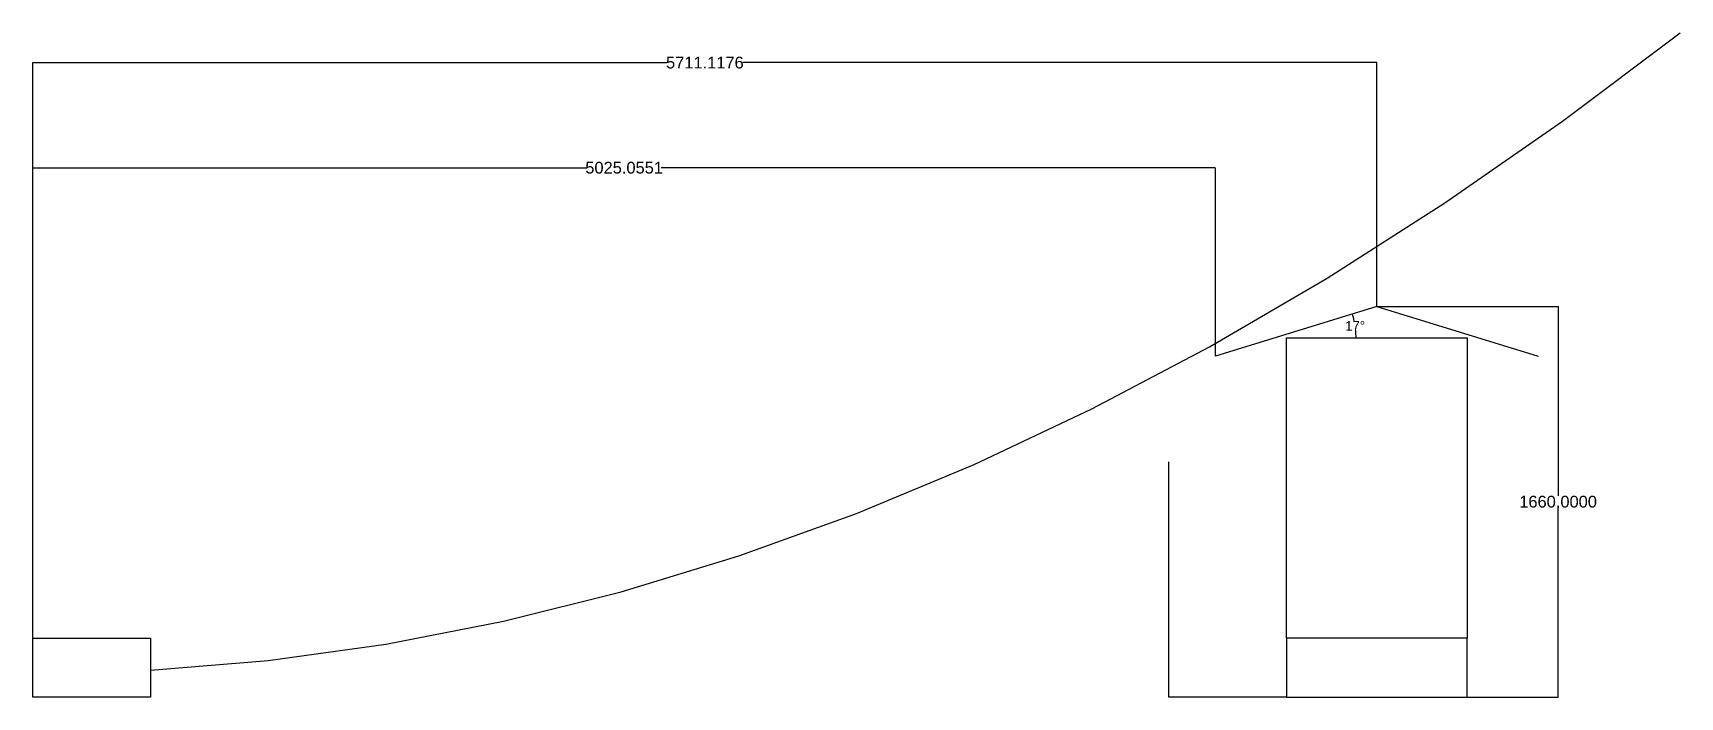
# Model space of a CAD drawing. Header units: inches. Extents: x 0 to 7000, y 0 to 2822.
import ezdxf

# ---------------------------------------------------------------- set-up
doc = ezdxf.new("R2010")
doc.units = ezdxf.units.IN
doc.header["$MEASUREMENT"] = 0
doc.styles.get("Standard").update_dxf_attribs({"font": 'arial.ttf'})
doc.dimstyles.get("Standard").update_dxf_attribs({"dimtxt": 0.18, "dimasz": 0.18, "dimexe": 0.18, "dimexo": 0.0625, "dimgap": 0.09, "dimtad": 0, "dimtih": 1, "dimtoh": 1, "dimdec": 4, "dimzin": 0, "dimdsep": 46, "dimtxsty": 'Standard', "dimcen": 0.09, "dimadec": 0, "dimazin": 0, "dimtfac": 1, "dimtdec": 4, "dimtofl": 0, "dimtmove": 0, "dimatfit": 3, "dimfxl": 1, "dimtolj": 1, "dimtzin": 0, "dimarcsym": 0})

# ---------------------------------------------------------------- blocks, each defined once
blk = doc.blocks.new('*D2')
at = {"color": 0, "lineweight": -2}
for p, q in [((0, 0.1), (0, 2249.6)), ((0.2, 2249.4), (2355.4, 2249.4)), ((5024.9, 2249.4), (2669.7, 2249.4)), ((5025.1, 1448.7), (5025.1, 2249.6))]:
    blk.add_line(p, q, dxfattribs=at)
at = {"color": 0}
for points in [[(0.2, 2249.5), (0.2, 2249.4), (0, 2249.4)], [(5024.9, 2249.4), (5024.9, 2249.5), (5025.1, 2249.4)]]:
    blk.add_solid(points, dxfattribs=at)
at = {"layer": 'Defpoints', "color": 0}
for p in [(5025.1, 2249.4), (5025.1, 1448.6), (0, 0)]:
    blk.add_point(p, dxfattribs=at)
at = {"color": 0, "insert": (2512.5, 2249.4), "char_height": 50, "attachment_point": 5}
blk.add_mtext('\\A1;5025.0551', dxfattribs=at)
blk = doc.blocks.new('*D3')
at = {"color": 0, "lineweight": -2}
for p, q in [((5711.1, 1660), (6481.9, 1660)), ((6481.7, 1659.8), (6481.7, 855.6)), ((6481.7, 0.2), (6481.7, 804.4)), ((6095.1, 0), (6481.9, 0))]:
    blk.add_line(p, q, dxfattribs=at)
at = {"color": 0}
for points in [[(6481.8, 1659.8), (6481.7, 1659.8), (6481.7, 1660)], [(6481.7, 0.2), (6481.8, 0.2), (6481.7, 0)]]:
    blk.add_solid(points, dxfattribs=at)
at = {"layer": 'Defpoints', "color": 0}
for p in [(5711.1, 1660), (6481.7, 1660), (6095.1, 0)]:
    blk.add_point(p, dxfattribs=at)
at = {"color": 0, "insert": (6481.7, 830), "char_height": 50, "attachment_point": 5}
blk.add_mtext('\\A1;1660.0000', dxfattribs=at)
blk = doc.blocks.new('*D4')
at = {"color": 0, "lineweight": -2}
for p, q in [((0, 0.1), (0, 2696.1)), ((0.2, 2695.9), (2693.6, 2695.9)), ((5710.9, 2695.9), (3017.5, 2695.9)), ((5711.1, 1660.1), (5711.1, 2696.1))]:
    blk.add_line(p, q, dxfattribs=at)
at = {"color": 0}
for points in [[(0.2, 2695.9), (0.2, 2695.9), (0, 2695.9)], [(5710.9, 2695.9), (5710.9, 2695.9), (5711.1, 2695.9)]]:
    blk.add_solid(points, dxfattribs=at)
at = {"layer": 'Defpoints', "color": 0}
for p in [(5711.1, 2695.9), (5711.1, 1660), (0, 0.1)]:
    blk.add_point(p, dxfattribs=at)
at = {"color": 0, "insert": (2855.6, 2695.9), "char_height": 50, "attachment_point": 5}
blk.add_mtext('\\A1;5711.1176', dxfattribs=at)
blk = doc.blocks.new('*D5')
at = {"color": 0, "lineweight": -2}
for start, end in [(11.99468, 17.0974), (0.02974, 5.16317)]:
    blk.add_arc((5276.2, 1526), 346.8, start, end, dxfattribs=at)
at = {"color": 0}
for points in [[(5607.7, 1628), (5607.6, 1627.9), (5607.6, 1628.1)], [(5623, 1526.2), (5623, 1526.2), (5623, 1526)]]:
    blk.add_solid(points, dxfattribs=at)
at = {"layer": 'Defpoints', "color": 0}
for p in [(5711.1, 1660), (5621.3, 1560.5), (5327.1, 1526), (6095.1, 1526), (5025.1, 1448.6)]:
    blk.add_point(p, dxfattribs=at)
at = {"color": 0, "insert": (5619.1, 1577.6), "char_height": 40, "attachment_point": 5}
blk.add_mtext('\\A1;17%%d', dxfattribs=at)

msp = doc.modelspace()

# ---------------------------------------------------------------- linework, layer by layer
for p, q in [((6500, 2447.2), (7000, 2822.2)), ((6000, 2100), (6500, 2447.2)), ((5500, 1780.6), (6000, 2100)), ((5000, 1488.9), (5500, 1780.6)), ((5711.05508, 1660), (5025.05508, 1448.60315)), ((5711.05508, 1660), (6397.05508, 1448.60315)), ((4500, 1225), (5000, 1488.9)), ((4000, 988.9), (4500, 1225)), ((3500, 780.6), (4000, 988.9)), ((4827.05508, 0), (4827.05508, 1000)), ((3000, 600), (3500, 780.6)), ((2500, 447), (3000, 600)), ((2000, 322), (2500, 447)), ((1500, 225), (2000, 322)), ((1000, 155.6), (1500, 225)), ((500, 113.9), (1000, 155.6)), ((5327.05508, 0), (4827.05508, 0))]:
    msp.add_line(p, q)
for points in [[(5327.05508, 250), (5327.05508, 1526), (6095.05508, 1526), (6095.05508, 250)], [(0, 0), (0, 250), (500, 250), (500, 0)], [(5327.05508, 250), (5327.05508, 0), (6095.05508, 0), (6095.05508, 250)]]:
    msp.add_lwpolyline(points, close=True)

# ---------------------------------------------------------------- dimensions: what is measured, and where the dimension line sits
for base, p1, p2, picture, middle in [((5711.11758, 2695.9077), (0, 0.0625), (5711.11758, 1660), '*D4', (2855.55879, 2695.9077)), ((5025.05508, 2249.43745), (0, 0), (5025.05508, 1448.60315), '*D2', (2512.52754, 2249.43745))]:
    dim = msp.add_linear_dim(base=base, p1=p1, p2=p2, dimstyle='Standard', override={"dimtxt": 50, "dimlfac": 1})
    dim.commit()
    dim.dimension.update_dxf_attribs({"geometry": picture, "text_midpoint": middle})
dim = msp.add_angular_dim_2l(base=(5621.26929, 1560.4961), line1=((5327.05508, 1526), (6095.05508, 1526)), line2=((5711.05508, 1660), (5025.05508, 1448.60315)), dimstyle='Standard', override={"dimtxt": 40})
dim.commit()
dim.dimension.update_dxf_attribs({"geometry": '*D5', "text_midpoint": (5619.12323, 1577.63711)})
dim = msp.add_linear_dim(base=(6481.72088, 1660), p1=(6095.05508, 0), p2=(5711.05508, 1660), angle=90, dimstyle='Standard', override={"dimtxt": 50, "dimlfac": 1})
dim.commit()
dim.dimension.update_dxf_attribs({"geometry": '*D3', "text_midpoint": (6481.72088, 830)})

doc.saveas('drawing.dxf')
